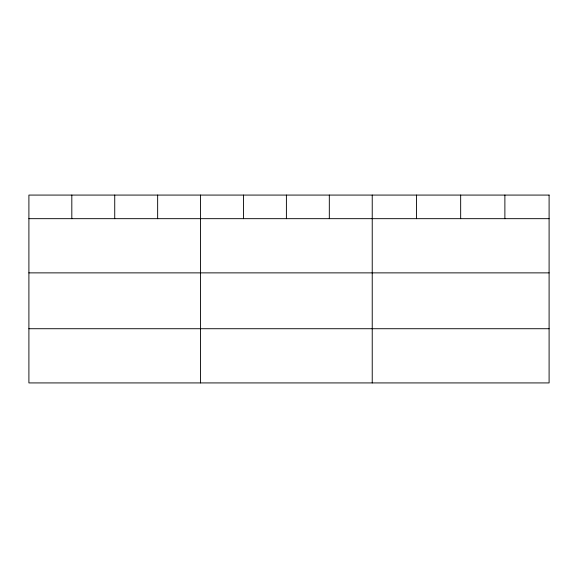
<?xml version="1.0" encoding="UTF-8"?>
<svg xmlns="http://www.w3.org/2000/svg" width="578" height="578" viewBox="0 0 578 578"><rect width="100%" height="100%" fill="white"/><g stroke="black" fill="none" stroke-linecap="round" stroke-linejoin="round"><path stroke-width="0.87" d="M28.9 218.672L549.1 218.672M28.9 272.874L549.1 272.874M28.9 328.723L549.1 328.723M504.883 195.075L504.883 218.672M460.666 195.075L460.666 218.672M416.449 195.075L416.449 218.672M372.232 195.075L372.232 382.925M329.316 195.075L329.316 218.672M286.399 195.075L286.399 218.672M243.483 195.075L243.483 218.672M200.566 195.075L200.566 382.925M157.649 195.075L157.649 218.672M114.733 195.075L114.733 218.672M71.817 195.075L71.817 218.672M549.1 195.075L28.9 195.075L28.9 382.925L549.1 382.925L549.1 195.075"/></g></svg>
